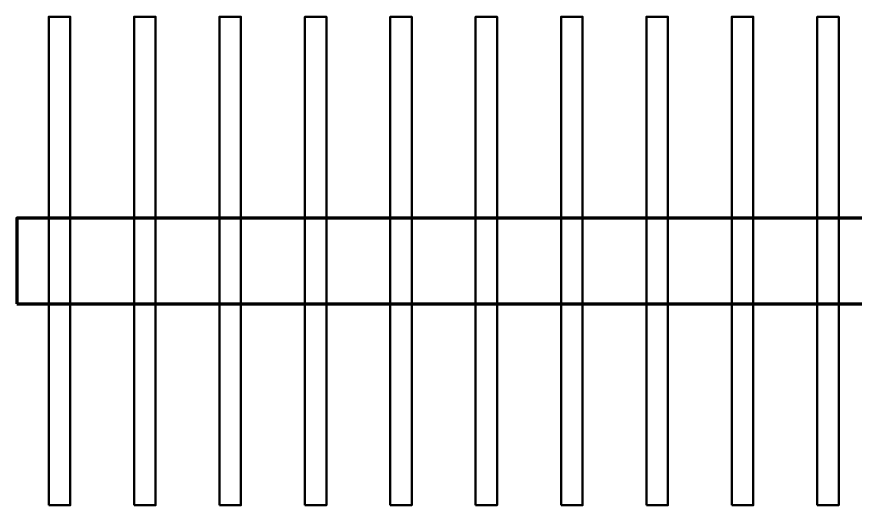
# Model space of a CAD drawing. Header units: centimetres. Extents: x -15.07 to -5.93, y -15.74 to -13.7.
# Drawn here: x -15.072 to -12.578, y -15.577 to -14.123 of the extents above; entities that cross this region are included whole.
import ezdxf

# ---------------------------------------------------------------- set-up
doc = ezdxf.new("R2010")
doc.units = ezdxf.units.CM
doc.header["$MEASUREMENT"] = 0
doc.layers.add('Layer 1', color=7, linetype='Continuous')

msp = doc.modelspace()

# ---------------------------------------------------------------- linework, layer by layer
at = {"layer": 'Layer 1', "color": 7, "lineweight": 50}
for points in [[(-14.977, -15.577), (-14.913, -15.577), (-14.913, -14.123), (-14.977, -14.123), (-14.977, -15.577)], [(-14.723, -15.577), (-14.659, -15.577), (-14.659, -14.123), (-14.723, -14.123), (-14.723, -15.577)], [(-14.469, -15.577), (-14.405, -15.577), (-14.405, -14.123), (-14.469, -14.123), (-14.469, -15.577)], [(-14.215, -15.577), (-14.151, -15.577), (-14.151, -14.123), (-14.215, -14.123), (-14.215, -15.577)], [(-13.961, -15.577), (-13.897, -15.577), (-13.897, -14.123), (-13.961, -14.123), (-13.961, -15.577)], [(-13.707, -15.577), (-13.643, -15.577), (-13.643, -14.123), (-13.707, -14.123), (-13.707, -15.577)], [(-13.453, -15.577), (-13.389, -15.577), (-13.389, -14.123), (-13.453, -14.123), (-13.453, -15.577)], [(-13.199, -15.577), (-13.135, -15.577), (-13.135, -14.123), (-13.199, -14.123), (-13.199, -15.577)], [(-12.945, -15.577), (-12.881, -15.577), (-12.881, -14.123), (-12.945, -14.123), (-12.945, -15.577)], [(-12.691, -15.577), (-12.627, -15.577), (-12.627, -14.123), (-12.691, -14.123), (-12.691, -15.577)]]:
    msp.add_lwpolyline(points, close=True, dxfattribs=at)
at = {"layer": 'Layer 1', "color": 7, "lineweight": 100}
msp.add_lwpolyline([(-15.072, -14.977), (-5.928, -14.977), (-5.928, -14.723), (-15.072, -14.723), (-15.072, -14.977)], close=True, dxfattribs=at)

doc.saveas('drawing.dxf')
